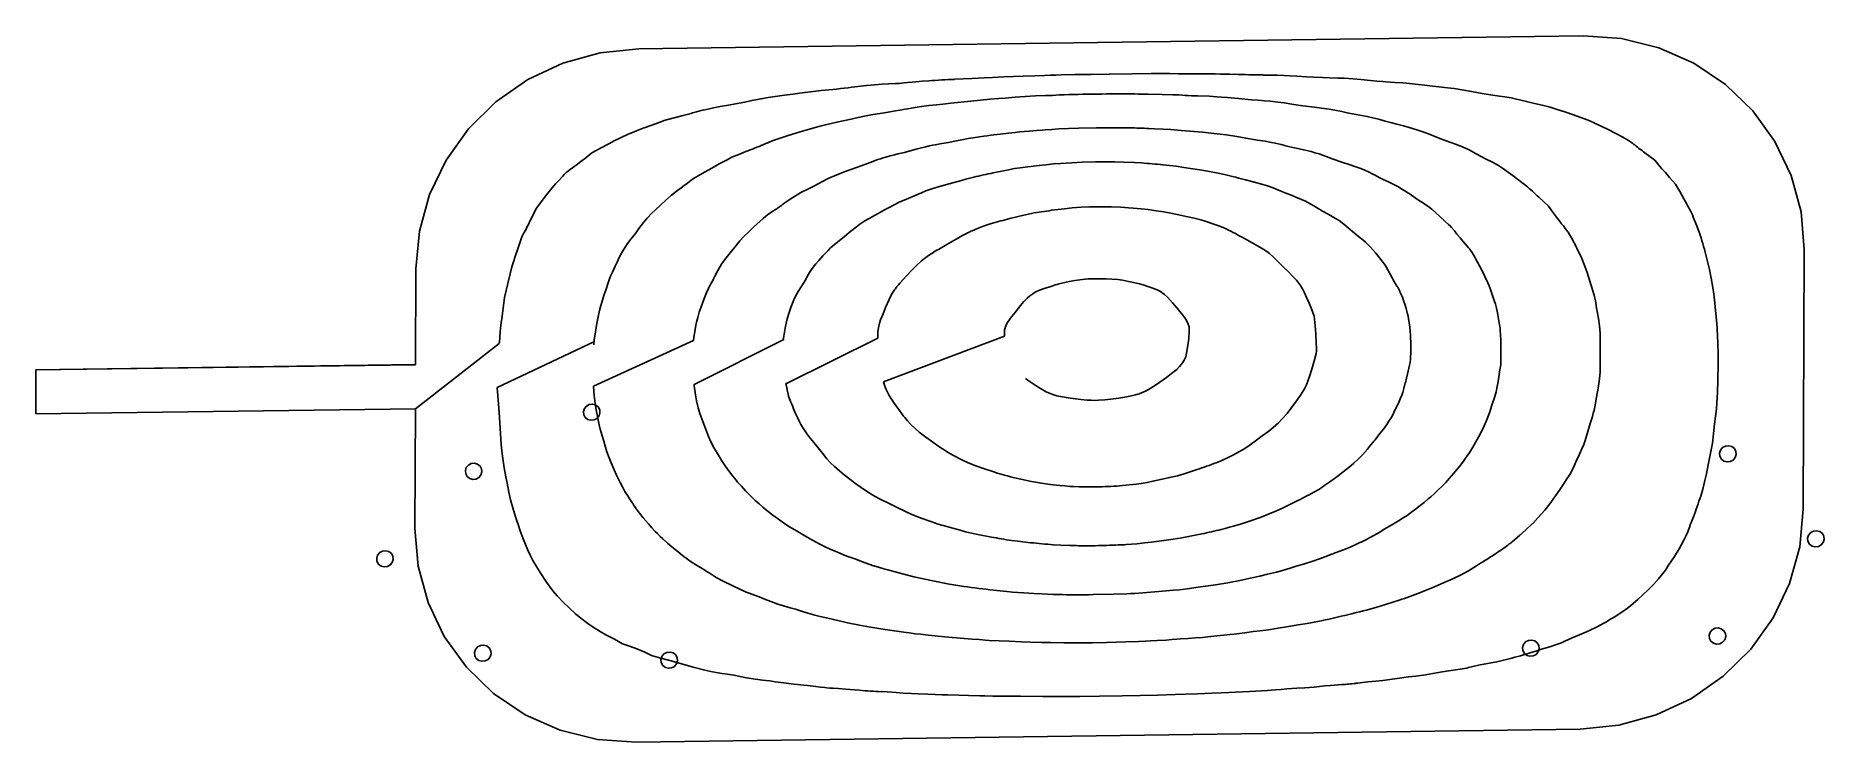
# Model space of a CAD drawing. Header units: millimetres. Extents: x 2348 to 2991, y -698 to -444.
import ezdxf

# ---------------------------------------------------------------- set-up
doc = ezdxf.new("R2010")
doc.units = ezdxf.units.MM

msp = doc.modelspace()

# ---------------------------------------------------------------- linework, layer by layer
at = {"color": 7, "linetype": 'Continuous'}
for p, q in [((2729.68, -446.9), (2564.83, -449.2)), ((2729.68, -446.9), (2903.88, -444.48)), ((2571.77, -475.7), (2574.26, -474.69)), ((2574.26, -474.69), (2577.54, -473.88)), ((2545.71, -488.23), (2547.96, -486.45)), ((2547.96, -486.45), (2551, -484.82)), ((2926.11, -486.43), (2929.63, -489.09)), ((2929.63, -489.09), (2930.64, -490.28)), ((2934.93, -495.27), (2937.05, -497.68)), ((2937.05, -497.68), (2938.61, -500.33)), ((2525.58, -511.26), (2528.08, -506.36)), ((2528.08, -506.36), (2529.74, -504.06)), ((2888, -502.38), (2891.46, -505.64)), ((2891.46, -505.64), (2892.92, -507.64)), ((2519.2, -527.36), (2521.01, -521.92)), ((2982.99, -614.32), (2983.35, -521.12)), ((2484.62, -562.53), (2484.75, -528.07)), ((2516.6, -538.38), (2517.9, -532.87)), ((2517.9, -532.87), (2519.2, -527.36)), ((2516.12, -542.16), (2516.6, -538.38)), ((2650.59, -552.91), (2650.6, -550.57)), ((2650.6, -550.57), (2650.88, -549.19)), ((2652.68, -568.67), (2696.09, -552.28)), ((2696.08, -551.59), (2696.09, -549.94)), ((2696.09, -549.94), (2696.44, -548.94)), ((2762.13, -547.95), (2762.46, -548.86)), ((2762.46, -548.86), (2762.47, -550.66)), ((2909.75, -548.52), (2910.09, -551.19)), ((2910.09, -551.19), (2910.06, -558.1)), ((2484.55, -578.32), (2514.66, -554.84)), ((2513.98, -570.6), (2548.7, -554.33)), ((2548.48, -570.12), (2584.44, -553.77)), ((2584.3, -553.84), (2584.44, -553.83)), ((2584.64, -569.62), (2616.85, -553.38)), ((2616.74, -553.38), (2616.85, -553.38)), ((2617.79, -569.16), (2650.59, -552.91)), ((2874.34, -562.52), (2874.37, -557.89)), ((2910.06, -558.1), (2910.04, -565.01)), ((2348.31, -564.3), (2348.23, -580.09)), ((2348.31, -564.3), (2484.62, -562.4)), ((2348.31, -564.3), (2484.62, -562.53)), ((2874.05, -564.33), (2874.34, -562.52)), ((2910.04, -565.01), (2909.75, -567.51)), ((2584.59, -569.62), (2584.64, -569.62)), ((2584.59, -569.62), (2584.64, -569.62)), ((2617.65, -569.16), (2617.79, -569.16)), ((2725.82, -575.17), (2725.82, -575.17)), ((2348.23, -580.09), (2484.55, -578.32)), ((2484.39, -621.26), (2484.55, -578.32)), ((2722.89, -606.31), (2722.9, -606.31)), ((2722.73, -627.46), (2722.73, -627.45)), ((2740.04, -644.67), (2740.04, -644.67)), ((2558.96, -662.57), (2556.03, -661)), ((2561.76, -663.53), (2558.96, -662.57)), ((2569.3, -666.76), (2566.93, -665.63)), ((2572.68, -667.73), (2569.3, -666.76)), ((2716.74, -681.53), (2716.74, -681.54)), ((2563.86, -697.91), (2902.91, -693.18))]:
    msp.add_line(p, q, dxfattribs=at)
at = {"color": 7, "linetype": 'Continuous', "flags": 128}
for points in [[(2564.83, -449.2), (2550.97, -450.58), (2537.52, -454.27), (2524.9, -460.17), (2513.48, -468.11), (2503.61, -477.83), (2495.59, -489.04), (2489.66, -501.41), (2486.01, -514.55), (2484.75, -528.07)], [(2903.88, -444.48), (2917.72, -445.46), (2931.14, -448.78), (2943.72, -454.34), (2955.08, -461.95), (2964.88, -471.4), (2972.81, -482.39), (2978.64, -494.59), (2982.19, -507.64), (2983.35, -521.12)], [(2641.3, -462.94), (2646.55, -462.34), (2649.39, -462.06)], [(2649.39, -462.06), (2652.2, -461.88), (2654.44, -461.76)], [(2654.44, -461.76), (2656.96, -461.62), (2658.44, -461.53)], [(2658.44, -461.53), (2660.04, -461.39), (2661.33, -461.26)], [(2661.32, -461.26), (2663.02, -461.1), (2664.29, -460.99)], [(2664.29, -460.99), (2666.55, -460.81), (2668.93, -460.61)], [(2678.14, -460.09), (2684.46, -459.79), (2688.87, -459.55)], [(2688.87, -459.55), (2691.82, -459.39), (2695.86, -459.22), (2702.88, -458.97)], [(2702.88, -458.97), (2707.02, -458.83), (2710.52, -458.71), (2712.51, -458.63), (2713.56, -458.57)], [(2713.56, -458.57), (2714.51, -458.54), (2716.52, -458.49), (2721.44, -458.4), (2727.2, -458.3), (2733.78, -458.21)], [(2733.77, -458.21), (2742.02, -458.1), (2748.75, -458.03), (2752.66, -458), (2754, -458.01)], [(2754, -458.01), (2755.53, -458.04), (2758.49, -458.07), (2764.84, -458.1)], [(2789.02, -458.54), (2794.02, -458.62), (2796.38, -458.68)], [(2796.38, -458.68), (2798.74, -458.8), (2801.1, -458.93)], [(2801.1, -458.93), (2804.54, -459.14), (2807.1, -459.31)], [(2807.1, -459.31), (2810.33, -459.47), (2812.79, -459.54)], [(2812.79, -459.54), (2815.87, -459.63), (2818.15, -459.72)], [(2818.15, -459.72), (2821.33, -459.93), (2824.07, -460.18)], [(2824.07, -460.18), (2827.52, -460.51), (2829.83, -460.72)], [(2829.83, -460.72), (2832, -460.9), (2833.11, -460.99)], [(2833.11, -460.99), (2834.63, -461.09), (2836.32, -461.19)], [(2836.32, -461.19), (2839.14, -461.38), (2841.52, -461.58)], [(2841.52, -461.58), (2844.66, -461.9), (2846.96, -462.19)], [(2846.96, -462.19), (2849.88, -462.54), (2852.16, -462.76)], [(2599.49, -468.93), (2602.91, -468.24), (2605.42, -467.69)], [(2605.42, -467.69), (2608.68, -467.04), (2611.27, -466.61)], [(2611.27, -466.61), (2614.64, -466.14), (2617.16, -465.81)], [(2617.16, -465.81), (2620.26, -465.38), (2622.53, -465.03)], [(2671.72, -469.21), (2673.92, -468.98), (2676.81, -468.67), (2681.65, -468.14)], [(2681.65, -468.14), (2687.52, -467.52), (2690.86, -467.22)], [(2690.86, -467.22), (2694.06, -466.99), (2696.38, -466.82)], [(2696.38, -466.82), (2698.73, -466.63), (2699.99, -466.54)], [(2699.98, -466.54), (2701.71, -466.4), (2703.59, -466.26)], [(2703.59, -466.26), (2707.27, -466.06), (2710.87, -465.91)], [(2747.7, -465.4), (2752.76, -465.49), (2756.57, -465.61)], [(2765.48, -466.02), (2769.78, -466.18), (2772.43, -466.33)], [(2772.43, -466.33), (2774.04, -466.46), (2776.25, -466.65), (2780.11, -467)], [(2780.11, -467), (2784.77, -467.41), (2787.24, -467.6)], [(2787.23, -467.6), (2789.61, -467.79), (2791.56, -467.95)], [(2791.56, -467.95), (2794.3, -468.26), (2796.52, -468.57)], [(2796.52, -468.57), (2800.05, -469.1), (2803.32, -469.56)], [(2852.16, -462.76), (2855.21, -463.09), (2857.62, -463.41)], [(2857.62, -463.41), (2861.03, -463.96), (2863.86, -464.47)], [(2863.86, -464.47), (2867.71, -465.15), (2870.64, -465.62)], [(2870.64, -465.62), (2873.89, -466.1), (2875.84, -466.36)], [(2875.84, -466.36), (2878.09, -466.76), (2880, -467.2)], [(2880, -467.2), (2883.11, -467.96), (2886, -468.64)], [(2886, -468.64), (2889.71, -469.52), (2892.13, -470.12)], [(2577.54, -473.88), (2580.73, -473.07), (2582.65, -472.57)], [(2588.12, -471.1), (2591.64, -470.32), (2593.97, -469.89)], [(2593.97, -469.89), (2596.95, -469.39), (2599.5, -468.93)], [(2633.43, -476.03), (2635.92, -475.51), (2638.15, -475.01)], [(2638.15, -475.01), (2641.03, -474.33), (2642.96, -473.87)], [(2642.96, -473.87), (2645.89, -473.26), (2648.81, -472.76)], [(2648.81, -472.76), (2653.07, -472.06), (2656.26, -471.53)], [(2656.26, -471.53), (2659.2, -471.04), (2660.34, -470.84)], [(2660.34, -470.84), (2661.38, -470.66), (2662.67, -470.44)], [(2662.67, -470.44), (2664.72, -470.1), (2666.27, -469.85)], [(2666.27, -469.85), (2668.96, -469.51), (2671.72, -469.21)], [(2803.32, -469.56), (2807.41, -470.1), (2809.96, -470.42)], [(2809.96, -470.42), (2812.71, -470.81), (2814.76, -471.16)], [(2814.76, -471.16), (2817.32, -471.68), (2819.24, -472.1)], [(2819.24, -472.1), (2821.74, -472.62), (2823.72, -472.98)], [(2823.72, -472.98), (2826.34, -473.47), (2828.36, -473.88)], [(2828.36, -473.88), (2830.92, -474.51), (2832.84, -475.05)], [(2832.83, -475.05), (2835.22, -475.73), (2836.99, -476.18)], [(2892.13, -470.12), (2895.01, -470.98), (2897.33, -471.78)], [(2897.33, -471.78), (2900.42, -472.87), (2902.79, -473.65)], [(2902.79, -473.65), (2905.71, -474.69), (2907.83, -475.65)], [(2555.97, -482.19), (2558.47, -480.95), (2560.7, -479.9)], [(2560.7, -479.9), (2563.91, -478.57), (2566.4, -477.67)], [(2566.4, -477.67), (2569.52, -476.57), (2571.77, -475.7)], [(2608.76, -483.81), (2613.05, -482.09), (2615.51, -481.15)], [(2615.51, -481.15), (2618.02, -480.32), (2619.96, -479.76)], [(2619.96, -479.76), (2622.79, -478.97), (2625.25, -478.25)], [(2625.25, -478.25), (2628.17, -477.38), (2629.9, -476.87)], [(2629.9, -476.87), (2631.83, -476.38), (2633.43, -476.03)], [(2683.12, -481.31), (2680.83, -481.75), (2678.87, -482.15)], [(2687.2, -480.69), (2684.81, -481.03), (2683.12, -481.31)], [(2689.92, -480.34), (2688.74, -480.5), (2687.2, -480.69)], [(2694.57, -479.74), (2691.2, -480.17), (2689.92, -480.34)], [(2699.93, -479.11), (2697.51, -479.38), (2694.57, -479.74)], [(2704.98, -478.71), (2701.59, -478.97), (2699.94, -479.11)], [(2709.62, -478.34), (2707.62, -478.5), (2704.98, -478.71)], [(2713.15, -478.06), (2710.77, -478.24), (2709.63, -478.34)], [(2719.07, -477.74), (2715.63, -477.91), (2713.15, -478.06)], [(2729.16, -477.51), (2722.71, -477.63), (2719.07, -477.74)], [(2753.09, -477.97), (2749.97, -477.83), (2747.97, -477.72)], [(2759.58, -478.44), (2755.86, -478.13), (2753.09, -477.97)], [(2767.18, -479.1), (2762.7, -478.73), (2759.58, -478.44)], [(2773.58, -479.71), (2770.39, -479.37), (2767.18, -479.1)], [(2779.5, -480.66), (2775.83, -480.05), (2773.58, -479.71)], [(2787.02, -481.9), (2782.77, -481.22), (2779.5, -480.66)], [(2836.99, -476.18), (2839.43, -476.78), (2841.47, -477.32)], [(2841.47, -477.32), (2844.25, -478.16), (2846.35, -478.89)], [(2846.35, -478.89), (2848.37, -479.66), (2849.23, -480)], [(2849.23, -480), (2850.38, -480.46), (2851.86, -481.03)], [(2851.86, -481.03), (2854.39, -481.99), (2856.42, -482.73)], [(2907.82, -475.65), (2910.62, -477.01), (2912.94, -478.1)], [(2912.94, -478.1), (2915.95, -479.6), (2918.13, -480.79)], [(2918.13, -480.79), (2920.23, -482.06), (2921.25, -482.74)], [(2551, -484.82), (2554.04, -483.21), (2555.97, -482.19)], [(2593.67, -490.46), (2596.25, -489.05), (2598.25, -488.07)], [(2598.25, -488.07), (2600.69, -487.02), (2602.39, -486.35)], [(2656.63, -487.16), (2655.12, -487.54), (2653.5, -487.98)], [(2660.2, -486.3), (2657.83, -486.88), (2656.63, -487.16)], [(2664.45, -485.17), (2662.26, -485.77), (2660.2, -486.3)], [(2667.83, -484.27), (2665.88, -484.77), (2664.45, -485.17)], [(2670.23, -483.74), (2669.11, -483.98), (2667.83, -484.27)], [(2673.66, -483.14), (2671.28, -483.56), (2670.23, -483.74)], [(2678.87, -482.15), (2676.01, -482.71), (2673.66, -483.14)], [(2792.06, -482.7), (2789.72, -482.31), (2787.02, -481.9)], [(2795.5, -483.5), (2793.38, -482.98), (2792.06, -482.7)], [(2799.02, -484.39), (2797.19, -483.94), (2795.5, -483.5)], [(2802.43, -485.14), (2800.36, -484.69), (2799.02, -484.39)], [(2806.25, -486.03), (2804.15, -485.51), (2802.43, -485.14)], [(2809.08, -486.87), (2807.63, -486.41), (2806.25, -486.03)], [(2814.21, -488.69), (2810.7, -487.45), (2809.08, -486.87)], [(2856.42, -482.73), (2858.44, -483.46), (2859.3, -483.79)], [(2859.3, -483.79), (2860.05, -484.08), (2860.83, -484.38)], [(2860.83, -484.38), (2862.97, -485.41), (2865.55, -486.77)], [(2865.55, -486.77), (2869.14, -488.7), (2871.36, -489.85)], [(2922.02, -483.41), (2922.13, -483.5), (2922.28, -483.52)], [(2922.28, -483.52), (2922.47, -483.57), (2922.55, -483.65)], [(2536.17, -496.22), (2537.4, -494.92), (2538, -494.24)], [(2538, -494.24), (2538.73, -493.55), (2539.51, -492.93)], [(2539.51, -492.93), (2540.44, -492.24), (2540.89, -491.91)], [(2540.89, -491.91), (2541.54, -491.42), (2542.33, -490.83)], [(2542.33, -490.83), (2544.01, -489.55), (2545.71, -488.23)], [(2586.12, -494.69), (2588.4, -493.36), (2589.89, -492.56)], [(2589.89, -492.56), (2591.88, -491.48), (2593.67, -490.46)], [(2635.67, -494.42), (2633.92, -495.18), (2632.55, -495.84)], [(2638.96, -493.21), (2637.06, -493.9), (2635.68, -494.42)], [(2646.02, -490.6), (2641.31, -492.35), (2638.96, -493.21)], [(2692.03, -493.67), (2696.38, -492.77), (2698.2, -492.4)], [(2698.2, -492.4), (2699.15, -492.23), (2699.73, -492.13)], [(2699.72, -492.13), (2701.69, -491.87), (2704.53, -491.51)], [(2704.53, -491.51), (2708.58, -491.01), (2710.94, -490.72)], [(2710.94, -490.72), (2713.73, -490.45), (2716.22, -490.26)], [(2716.22, -490.26), (2720.33, -490.02), (2724.07, -489.83)], [(2724.07, -489.83), (2728.86, -489.67), (2732, -489.65)], [(2731.99, -489.65), (2735.79, -489.71), (2738.88, -489.79)], [(2738.88, -489.79), (2742.72, -489.94), (2745.36, -490.09)], [(2753.04, -490.78), (2757.75, -491.3), (2760.57, -491.67)], [(2760.56, -491.67), (2763.72, -492.18), (2766.33, -492.6)], [(2766.32, -492.6), (2769.74, -493.19), (2772.25, -493.63)], [(2772.25, -493.63), (2775.12, -494.2), (2777.04, -494.66)], [(2820.29, -490.79), (2817.28, -489.76), (2814.21, -488.69)], [(2824.12, -492.13), (2821.99, -491.37), (2820.29, -490.79)], [(2827.08, -493.42), (2825.56, -492.71), (2824.12, -492.13)], [(2828.6, -494.21), (2827.89, -493.85), (2827.08, -493.42)], [(2830.67, -495.26), (2829.24, -494.53), (2828.6, -494.21)], [(2871.36, -489.85), (2873.54, -491.05), (2874.96, -491.95)], [(2874.96, -491.95), (2877.1, -493.5), (2879.27, -495.11)], [(2930.63, -490.28), (2931.62, -491.45), (2932.23, -492.17)], [(2932.23, -492.17), (2933.45, -493.57), (2934.93, -495.27)], [(2529.74, -504.06), (2531.63, -501.55), (2533.09, -499.72)], [(2533.09, -499.72), (2534.89, -497.62), (2536.17, -496.22)], [(2574.32, -503.6), (2576.53, -501.65), (2578.18, -500.37)], [(2578.18, -500.37), (2579.98, -499.06), (2581.1, -498.22)], [(2581.09, -498.22), (2582.23, -497.33), (2583.02, -496.71)], [(2583.02, -496.71), (2584.49, -495.71), (2586.12, -494.69)], [(2625.49, -499.5), (2623.04, -500.74), (2621.61, -501.51)], [(2629.5, -497.45), (2627.46, -498.52), (2625.49, -499.5)], [(2632.55, -495.84), (2630.79, -496.75), (2629.5, -497.45)], [(2664.06, -501.73), (2666.31, -500.77), (2667.91, -500.12)], [(2667.91, -500.12), (2670.08, -499.36), (2671.92, -498.8)], [(2671.92, -498.8), (2674.89, -497.98), (2677.61, -497.21)], [(2677.61, -497.21), (2680.67, -496.35), (2682.18, -495.91)], [(2682.18, -495.91), (2683.68, -495.51), (2685.06, -495.18)], [(2777.04, -494.66), (2779.04, -495.2), (2780.32, -495.56)], [(2780.32, -495.56), (2782.7, -496.19), (2785.44, -496.88)], [(2785.44, -496.88), (2788.86, -497.78), (2790.59, -498.3)], [(2790.58, -498.3), (2792.56, -499.06), (2794.58, -499.88)], [(2794.58, -499.88), (2796.94, -500.87), (2798.07, -501.33)], [(2834.03, -496.86), (2832.13, -495.99), (2830.68, -495.26)], [(2837.39, -498.53), (2835.49, -497.54), (2834.03, -496.86)], [(2841.78, -501.34), (2839.09, -499.57), (2837.39, -498.53)], [(2879.27, -495.11), (2881.91, -497.1), (2883.34, -498.19)], [(2938.61, -500.33), (2940.12, -502.95), (2941.02, -504.61)], [(2567.83, -509.9), (2569.51, -508.13), (2570.82, -506.88)], [(2570.81, -506.88), (2572.69, -505.14), (2574.32, -503.6)], [(2613.89, -506.82), (2613.19, -507.26), (2612.26, -507.84)], [(2621.61, -501.51), (2619.49, -502.88), (2617.22, -504.46)], [(2650.51, -508.39), (2651.86, -507.63), (2653.08, -506.93)], [(2653.08, -506.93), (2654.92, -505.9), (2656.45, -505.08)], [(2656.45, -505.08), (2658.53, -504.08), (2660.14, -503.39)], [(2660.14, -503.39), (2662.31, -502.49), (2664.07, -501.73)], [(2713.03, -507.09), (2717.72, -506.5), (2720.4, -506.22)], [(2720.4, -506.22), (2723.61, -506.01), (2726.57, -505.87)], [(2726.57, -505.87), (2730.96, -505.79), (2734.49, -505.84)], [(2734.49, -505.84), (2737.92, -505.95), (2739.3, -506.02)], [(2739.29, -506.02), (2740.66, -506.15), (2742.34, -506.29)], [(2742.34, -506.29), (2745.25, -506.58), (2747.7, -506.85)], [(2747.7, -506.85), (2750.64, -507.23), (2752.5, -507.49)], [(2798.07, -501.33), (2799.38, -501.82), (2800.79, -502.34)], [(2800.79, -502.34), (2802.81, -503.16), (2804.22, -503.81)], [(2804.22, -503.81), (2806.14, -504.87), (2807.8, -505.88)], [(2807.8, -505.88), (2810.37, -507.4), (2812.57, -508.62)], [(2844.81, -503.44), (2843.59, -502.59), (2841.78, -501.34)], [(2846.57, -504.56), (2845.35, -503.8), (2844.81, -503.44)], [(2848.48, -505.8), (2847.6, -505.21), (2846.57, -504.56)], [(2852.3, -509.2), (2849.55, -506.73), (2848.48, -505.8)], [(2561.95, -517.44), (2563.57, -515.35), (2564.84, -513.63)], [(2564.84, -513.63), (2566.53, -511.44), (2567.83, -509.9)], [(2608.27, -511.08), (2606.28, -512.89), (2604.63, -514.41)], [(2610.41, -509.14), (2609.44, -510.02), (2608.27, -511.08)], [(2612.26, -507.84), (2611.04, -508.66), (2610.41, -509.14)], [(2641.36, -514.2), (2642.93, -512.96), (2644.17, -512.06)], [(2644.17, -512.06), (2645.98, -510.91), (2647.54, -510)], [(2647.54, -510), (2649.4, -508.99), (2650.51, -508.39)], [(2684.51, -514.42), (2686.43, -513.63), (2688.2, -512.95)], [(2688.2, -512.95), (2690.3, -512.2), (2691.49, -511.79)], [(2698.06, -510.05), (2703.12, -508.81), (2705.83, -508.21)], [(2752.5, -507.49), (2755.3, -508.01), (2758.18, -508.6)], [(2758.18, -508.6), (2761.91, -509.4), (2764.18, -509.91)], [(2764.18, -509.91), (2766.62, -510.54), (2768.5, -511.08)], [(2768.5, -511.08), (2770.91, -511.88), (2772.71, -512.52)], [(2772.71, -512.52), (2774.66, -513.28), (2775.78, -513.76)], [(2812.57, -508.62), (2815.03, -509.99), (2816.34, -510.79)], [(2816.34, -510.79), (2817.94, -512.02), (2819.56, -513.38)], [(2819.56, -513.38), (2821.77, -515.24), (2823.26, -516.43)], [(2856.15, -512.71), (2855.6, -512.21), (2854.55, -511.25), (2852.3, -509.2)], [(2857.67, -514.49), (2856.7, -513.31), (2856.15, -512.71)], [(2892.92, -507.64), (2894.36, -509.58), (2895.28, -510.74)], [(2895.28, -510.74), (2896.2, -511.89), (2896.82, -512.69)], [(2896.82, -512.69), (2897.49, -513.57), (2897.93, -514.17)], [(2943.47, -509.51), (2944.76, -512.62), (2945.65, -514.97)], [(2559.32, -521.25), (2560.78, -519.03), (2561.95, -517.44)], [(2601.13, -518.09), (2599.25, -520.36), (2597.62, -522.3)], [(2604.62, -514.41), (2602.55, -516.49), (2601.13, -518.09)], [(2633.68, -520.5), (2635.06, -519.35), (2636.7, -518.04)], [(2636.7, -518.04), (2638.67, -516.49), (2639.52, -515.79)], [(2639.51, -515.79), (2640.38, -515.03), (2641.36, -514.2)], [(2675.36, -519.38), (2678.74, -517.45), (2680.18, -516.62)], [(2680.18, -516.62), (2681.08, -516.12), (2681.78, -515.75)], [(2681.78, -515.75), (2682.48, -515.39), (2682.82, -515.2)], [(2782.28, -517.22), (2786.95, -519.82), (2789.03, -521.02)], [(2823.26, -516.43), (2824.81, -517.66), (2825.8, -518.51)], [(2825.8, -518.51), (2827.52, -520.31), (2829.44, -522.5)], [(2859.74, -516.97), (2858.56, -515.6), (2857.67, -514.49)], [(2862.31, -519.96), (2860.76, -518.14), (2859.74, -516.97)], [(2897.93, -514.17), (2898.52, -514.98), (2899.03, -515.72)], [(2555.3, -529.22), (2556.31, -527.13), (2557.02, -525.67)], [(2557.02, -525.67), (2557.66, -524.31), (2557.94, -523.7)], [(2594.51, -526.37), (2593.15, -528.73), (2591.97, -530.95)], [(2597.62, -522.3), (2595.68, -524.73), (2594.51, -526.37)], [(2626.85, -528.3), (2627.78, -527.01), (2628.34, -526.32)], [(2628.34, -526.32), (2629.49, -525.06), (2630.93, -523.46)], [(2630.93, -523.46), (2632.76, -521.45), (2633.68, -520.5)], [(2664.36, -527.06), (2666.34, -525.27), (2667.93, -523.99)], [(2789.03, -521.02), (2790.36, -521.9), (2791.26, -522.56)], [(2791.26, -522.56), (2792.66, -523.81), (2794.05, -525.18)], [(2794.05, -525.18), (2796.25, -527.4), (2798.06, -529.21)], [(2829.44, -522.5), (2831.75, -525.28), (2832.83, -526.71)], [(2864.76, -523.42), (2864.3, -522.67), (2864.04, -522.21)], [(2867.25, -528.09), (2865.54, -524.82), (2864.76, -523.42)], [(2901.63, -520.63), (2903.41, -524.36), (2904.31, -526.48)], [(2904.31, -526.48), (2905.32, -529.41), (2906.33, -532.49)], [(2947.99, -523.11), (2949.27, -528.36), (2949.94, -531.48)], [(2553.64, -533.48), (2554.53, -531.01), (2555.3, -529.22)], [(2623.28, -534.21), (2624.73, -531.85), (2625.42, -530.65)], [(2625.42, -530.65), (2626.14, -529.43), (2626.86, -528.3)], [(2658.56, -533.21), (2659.71, -531.93), (2660.96, -530.57)], [(2660.96, -530.57), (2662.88, -528.56), (2664.36, -527.06)], [(2715.61, -533.52), (2717.83, -532.95), (2719.34, -532.6)], [(2719.34, -532.6), (2721.39, -532.24), (2723.19, -531.97)], [(2723.19, -531.97), (2726.15, -531.72), (2729.11, -531.62)], [(2729.11, -531.62), (2732.64, -531.64), (2734.71, -531.73)], [(2734.71, -531.73), (2736.85, -531.96), (2738.45, -532.18)], [(2738.45, -532.18), (2740.64, -532.58), (2742.45, -532.98)], [(2742.45, -532.98), (2744.59, -533.52), (2745.91, -533.88)], [(2798.06, -529.21), (2799.99, -531.16), (2800.94, -532.16)], [(2800.94, -532.16), (2801.75, -533.16), (2802.4, -534.06)], [(2832.83, -526.71), (2833.84, -528.43), (2834.8, -530.22)], [(2834.8, -530.22), (2836.11, -532.66), (2837.04, -534.27)], [(2869.74, -533.11), (2868.64, -530.84), (2867.25, -528.09)], [(2906.33, -532.49), (2907.43, -535.98), (2907.9, -537.49)], [(2949.94, -531.48), (2950.48, -534.73), (2950.81, -537.2)], [(2551.1, -541.29), (2551.71, -539.27), (2552.25, -537.66)], [(2552.25, -537.66), (2553.03, -535.38), (2553.64, -533.48)], [(2589.28, -536.28), (2588.11, -539.13), (2587.16, -541.76)], [(2619.37, -541.9), (2620.19, -539.79), (2620.85, -538.35)], [(2620.85, -538.35), (2622.04, -536.24), (2623.28, -534.21)], [(2653.43, -541.9), (2654.69, -539.07), (2655.46, -537.52)], [(2655.46, -537.52), (2656.18, -536.3), (2656.65, -535.63)], [(2657.49, -534.44), (2658.03, -533.82), (2658.56, -533.21)], [(2703.09, -539.86), (2704.29, -538.63), (2705.21, -537.82)], [(2705.21, -537.82), (2706.34, -536.99), (2707.15, -536.46)], [(2707.15, -536.46), (2708.69, -535.76), (2710.41, -535.15)], [(2710.41, -535.15), (2712.35, -534.51), (2713.12, -534.24)], [(2745.91, -533.88), (2747.57, -534.39), (2749.06, -534.87)], [(2749.06, -534.87), (2750.96, -535.6), (2752.18, -536.26)], [(2752.18, -536.26), (2753.6, -537.31), (2754.71, -538.28)], [(2754.71, -538.28), (2756.48, -540.22), (2758.18, -542.25)], [(2802.4, -534.06), (2803.24, -535.45), (2803.86, -536.65)], [(2803.86, -536.65), (2804.75, -538.59), (2805.53, -540.35)], [(2838.5, -537.04), (2839.04, -538.29), (2839.45, -539.48)], [(2839.45, -539.48), (2839.96, -541.15), (2840.32, -542.36)], [(2870.81, -535.85), (2870.19, -534.2), (2869.74, -533.11)], [(2871.99, -539.4), (2871.31, -537.32), (2870.81, -535.85)], [(2872.67, -541.67), (2872.4, -540.72), (2871.99, -539.4)], [(2907.9, -537.49), (2908.32, -539.51), (2908.78, -542.1)], [(2950.81, -537.2), (2951.2, -540.44), (2951.51, -542.99)], [(2515.3, -548.29), (2515.73, -545.11), (2516.12, -542.16)], [(2549.1, -551.52), (2549.62, -548.32), (2550.07, -545.85)], [(2550.07, -545.85), (2550.67, -543.05), (2551.1, -541.29)], [(2585.95, -545.54), (2585.78, -546.34), (2585.55, -547.24)], [(2618.1, -546), (2618.79, -543.69), (2619.37, -541.9)], [(2651.65, -546.38), (2652.49, -544.18), (2653.43, -541.9)], [(2697.22, -547.28), (2698.33, -545.77), (2699.83, -543.84)], [(2699.83, -543.84), (2701.9, -541.27), (2703.09, -539.86)], [(2758.18, -542.25), (2760.13, -544.71), (2761.09, -546)], [(2805.53, -540.35), (2806.41, -542.48), (2806.89, -543.75)], [(2806.89, -543.75), (2807.28, -545.09), (2807.51, -546.11)], [(2840.32, -542.36), (2840.74, -543.89), (2841.04, -545.09)], [(2841.04, -545.09), (2841.38, -546.73), (2841.59, -548.06)], [(2873.06, -543.31), (2872.79, -542.18), (2872.67, -541.67)], [(2873.69, -546.68), (2873.34, -544.63), (2873.06, -543.31)], [(2908.78, -542.1), (2909.39, -545.94), (2909.75, -548.52)], [(2951.51, -542.99), (2951.86, -546.47), (2952.04, -549.26)], [(2514.72, -554.42), (2515.03, -550.67), (2515.3, -548.29)], [(2548.59, -555.29), (2548.81, -553.54), (2549.1, -551.52)], [(2584.88, -550.63), (2584.59, -552.63), (2584.44, -553.77)], [(2585.55, -547.24), (2585.17, -548.98), (2584.88, -550.63)], [(2616.79, -552.93), (2617.08, -550.75), (2617.3, -549.39)], [(2617.3, -549.39), (2617.69, -547.62), (2618.1, -546)], [(2650.88, -549.19), (2651.28, -547.61), (2651.65, -546.38)], [(2696.09, -552.28), (2696.08, -551.86), (2696.08, -551.59)], [(2696.44, -548.94), (2696.87, -547.93), (2697.22, -547.28)], [(2761.09, -546), (2761.75, -547.13), (2762.13, -547.95)], [(2762.47, -550.66), (2762.33, -553.1), (2762.01, -555.61)], [(2807.51, -546.11), (2807.74, -548.48), (2807.88, -551.36)], [(2807.88, -551.36), (2808.02, -554.81), (2808.11, -556.3)], [(2841.59, -548.06), (2841.8, -550.15), (2841.92, -552.07)], [(2841.92, -552.07), (2842.01, -555.07), (2842.03, -557.64)], [(2874.08, -549.42), (2873.9, -548.14), (2873.69, -546.68)], [(2874.28, -551.69), (2874.16, -550.23), (2874.08, -549.42)], [(2874.37, -557.89), (2874.35, -553.77), (2874.28, -551.69)], [(2952.04, -549.26), (2952.2, -552.42), (2952.29, -554.28)], [(2514.66, -554.84), (2514.69, -554.63), (2514.72, -554.42)], [(2584.44, -553.77), (2584.44, -553.81), (2584.44, -553.83)], [(2616.74, -553.44), (2616.77, -553.14), (2616.79, -552.93)], [(2762.01, -555.61), (2761.54, -558.37), (2761.24, -559.7)], [(2808.03, -558.49), (2807.51, -560.74), (2806.79, -563.21)], [(2808.11, -556.3), (2808.12, -557.44), (2808.03, -558.49)], [(2842.03, -557.64), (2841.95, -560.43), (2841.81, -561.64)], [(2757.97, -564.18), (2756.13, -565.68), (2754.35, -567.04)], [(2760.09, -561.84), (2758.99, -563.17), (2757.97, -564.18)], [(2761.23, -559.7), (2760.7, -560.86), (2760.1, -561.84)], [(2806.79, -563.21), (2805.79, -566.34), (2805.23, -568.04)], [(2841.05, -564.79), (2840.48, -567.26), (2840.08, -569.04)], [(2841.81, -561.64), (2841.45, -563.13), (2841.05, -564.79)], [(2873.36, -568.49), (2873.78, -566.03), (2874.05, -564.33)], [(2952.37, -561.97), (2952.28, -568.15), (2952.14, -572.33)], [(2515.37, -590.98), (2514.59, -579.57), (2513.98, -570.6)], [(2548.76, -573.54), (2548.61, -571.93), (2548.48, -570.12)], [(2584.59, -569.62), (2584.62, -569.84), (2584.64, -570.01)], [(2584.64, -570.01), (2585.15, -573.3), (2585.51, -575.41)], [(2618.24, -572.13), (2617.98, -570.75), (2617.65, -569.16)], [(2653.62, -571.32), (2653.19, -570.14), (2652.68, -568.67)], [(2654.69, -573.5), (2654.07, -572.3), (2653.62, -571.32)], [(2707.45, -570.06), (2705.33, -568.61), (2703.68, -567.44)], [(2711.12, -572.17), (2709.06, -571.05), (2707.45, -570.06)], [(2750.33, -569.86), (2748.43, -571.03), (2746.97, -571.83)], [(2754.35, -567.04), (2751.95, -568.75), (2750.33, -569.86)], [(2803.85, -571.12), (2802.48, -573.37), (2801.03, -575.47)], [(2805.22, -568.04), (2804.53, -569.73), (2803.85, -571.12)], [(2840.07, -569.04), (2839.57, -571.07), (2839.15, -572.43)], [(2872.64, -572.18), (2873.03, -570.3), (2873.36, -568.49)], [(2909.75, -567.51), (2909.27, -570.94), (2908.74, -574.16)], [(2550.74, -578.63), (2550.19, -577.64), (2549.29, -576.93), (2548.17, -576.62), (2547.01, -576.75), (2545.98, -577.3), (2545.24, -578.19), (2544.9, -579.29), (2545.01, -580.42), (2545.56, -581.41), (2546.46, -582.12), (2547.58, -582.43), (2548.74, -582.3), (2549.77, -581.75), (2550.51, -580.86), (2550.85, -579.76), (2550.74, -578.63)], [(2549, -575.37), (2548.88, -574.46), (2548.76, -573.54)], [(2549.63, -579.21), (2549.18, -576.52), (2549, -575.37)], [(2585.51, -575.41), (2586.13, -577.91), (2586.75, -579.94)], [(2618.58, -573.78), (2618.39, -572.99), (2618.24, -572.13)], [(2619.31, -575.65), (2618.82, -574.4), (2618.59, -573.78)], [(2620.07, -577.52), (2619.71, -576.65), (2619.31, -575.65)], [(2621.1, -579.93), (2620.4, -578.27), (2620.08, -577.52)], [(2656.21, -575.9), (2655.28, -574.47), (2654.69, -573.5)], [(2658.38, -578.93), (2657.1, -577.16), (2656.21, -575.9)], [(2713.81, -573.33), (2712.48, -572.8), (2711.12, -572.17)], [(2717, -574.05), (2714.9, -573.61), (2713.81, -573.33)], [(2721.66, -574.77), (2719.03, -574.39), (2717.01, -574.05)], [(2725.82, -575.17), (2723.56, -574.98), (2721.66, -574.77)], [(2728.7, -575.28), (2727.23, -575.24), (2725.82, -575.17)], [(2732.14, -575.09), (2729.92, -575.24), (2728.7, -575.28)], [(2737.19, -574.48), (2734.29, -574.87), (2732.14, -575.09)], [(2741.75, -573.64), (2739.32, -574.12), (2737.19, -574.48)], [(2744.48, -572.94), (2743.17, -573.3), (2741.75, -573.64)], [(2746.96, -571.83), (2745.38, -572.57), (2744.48, -572.94)], [(2801.03, -575.47), (2799, -578.2), (2797.6, -579.99)], [(2837.07, -577.37), (2835.99, -579.6), (2835.19, -581.12)], [(2839.15, -572.43), (2838.66, -573.72), (2838.35, -574.4)], [(2869.22, -582.53), (2870.25, -579.69), (2871.16, -577.01)], [(2871.16, -577.01), (2872.17, -573.85), (2872.64, -572.18)], [(2908.74, -574.16), (2908.12, -577.56), (2907.85, -578.9)], [(2952.13, -572.33), (2951.92, -576.25), (2951.77, -578.22)], [(2550.5, -583.99), (2550.05, -581.62), (2549.63, -579.21)], [(2551.58, -587.97), (2550.88, -585.55), (2550.5, -583.99)], [(2586.75, -579.94), (2587.8, -582.88), (2588.69, -585.34)], [(2622.47, -582.96), (2621.75, -581.42), (2621.1, -579.93)], [(2623.82, -585.28), (2623.01, -583.94), (2622.47, -582.96)], [(2659.86, -580.89), (2659.22, -580.05), (2658.38, -578.93)], [(2661.32, -582.6), (2660.31, -581.41), (2659.86, -580.89)], [(2664, -585.39), (2662.42, -583.81), (2661.32, -582.6)], [(2794.53, -583.34), (2792.61, -585.02), (2791.02, -586.28)], [(2797.6, -579.99), (2795.88, -581.95), (2794.53, -583.34)], [(2833.39, -583.97), (2832.18, -585.6), (2831.06, -587.06)], [(2835.19, -581.12), (2834.17, -582.79), (2833.39, -583.97)], [(2867.05, -587.19), (2868.4, -584.44), (2869.23, -582.53)], [(2907.26, -581.05), (2906.5, -583.63), (2905.64, -586.41)], [(2907.85, -578.9), (2907.57, -579.91), (2907.26, -581.05)], [(2951.36, -581.92), (2951.04, -584.75), (2950.77, -587.26)], [(2951.77, -578.22), (2951.56, -580.17), (2951.36, -581.92)], [(2552.85, -592.11), (2552.19, -589.92), (2551.58, -587.97)], [(2588.69, -585.34), (2589.86, -588.27), (2590.69, -590.1)], [(2590.69, -590.1), (2591.89, -592.37), (2593.03, -594.38)], [(2625.51, -587.71), (2624.54, -586.35), (2623.82, -585.28)], [(2628.24, -591.14), (2626.51, -588.98), (2625.51, -587.71)], [(2667.89, -588.47), (2665.51, -586.67), (2664, -585.39)], [(2672.23, -591.56), (2669.87, -589.86), (2667.89, -588.47)], [(2786.6, -589.55), (2784.34, -591.2), (2783.15, -592.03)], [(2791.01, -586.28), (2788.63, -588.04), (2786.6, -589.55)], [(2828.43, -590.33), (2827.58, -591.4), (2826.49, -592.77)], [(2829.2, -589.38), (2828.75, -589.92), (2828.43, -590.33)], [(2831.06, -587.06), (2829.8, -588.64), (2829.2, -589.38)], [(2864.35, -592.01), (2865.86, -589.36), (2867.05, -587.19)], [(2905.64, -586.41), (2904.61, -589.63), (2904.14, -591.06)], [(2950.77, -587.26), (2950.33, -590.62), (2949.94, -593)], [(2516.07, -596.93), (2515.64, -593.5), (2515.37, -590.98)], [(2517.06, -602.65), (2516.48, -599.53), (2516.07, -596.93)], [(2554.14, -595.86), (2553.35, -593.68), (2552.85, -592.11)], [(2555.93, -600.15), (2554.88, -597.68), (2554.14, -595.86)], [(2593.02, -594.38), (2594.63, -597), (2595.82, -598.81)], [(2631.21, -594.87), (2629.68, -592.92), (2628.24, -591.14)], [(2633.71, -597.75), (2632.25, -596.13), (2631.21, -594.87)], [(2675.84, -593.99), (2673.85, -592.7), (2672.23, -591.56)], [(2680.61, -596.49), (2677.62, -594.98), (2675.84, -593.99)], [(2685.78, -598.76), (2683.06, -597.63), (2680.61, -596.49)], [(2776.41, -595.74), (2773.89, -596.92), (2772.16, -597.66)], [(2780.5, -593.61), (2778.34, -594.77), (2776.41, -595.74)], [(2783.15, -592.03), (2781.8, -592.86), (2780.5, -593.61)], [(2823.31, -596.26), (2821.44, -597.94), (2819.94, -599.22)], [(2826.49, -592.77), (2824.69, -594.84), (2823.31, -596.26)], [(2859.51, -598.98), (2860.68, -597.47), (2861.73, -596.05)], [(2861.73, -596.05), (2863.22, -593.85), (2864.35, -592.01)], [(2902.61, -594.54), (2901.46, -597.05), (2900.79, -598.57)], [(2904.14, -591.06), (2903.46, -592.67), (2902.61, -594.54)], [(2949.94, -593), (2949.36, -596.02), (2948.88, -598.43)], [(2958.78, -593.56), (2958.24, -592.57), (2957.33, -591.86), (2956.22, -591.55), (2955.06, -591.68), (2954.03, -592.23), (2953.28, -593.12), (2952.94, -594.22), (2953.06, -595.35), (2953.6, -596.34), (2954.51, -597.05), (2955.62, -597.36), (2956.78, -597.23), (2957.81, -596.68), (2958.56, -595.79), (2958.9, -594.69), (2958.78, -593.56)], [(2508.35, -599.84), (2507.8, -598.85), (2506.9, -598.14), (2505.78, -597.83), (2504.62, -597.96), (2503.59, -598.51), (2502.85, -599.4), (2502.51, -600.49), (2502.62, -601.63), (2503.17, -602.62), (2504.07, -603.33), (2505.19, -603.64), (2506.35, -603.51), (2507.38, -602.96), (2508.12, -602.06), (2508.46, -600.97), (2508.35, -599.84)], [(2518.17, -608.2), (2517.54, -604.98), (2517.06, -602.65)], [(2558.05, -604.68), (2556.83, -602.12), (2555.93, -600.15)], [(2595.81, -598.81), (2597.35, -600.92), (2598.55, -602.46)], [(2598.55, -602.46), (2599.75, -603.92), (2600.29, -604.56)], [(2636.97, -600.72), (2635.02, -599), (2633.72, -597.75)], [(2640.61, -603.6), (2638.58, -602.02), (2636.97, -600.72)], [(2644.7, -606.53), (2642.27, -604.82), (2640.61, -603.6)], [(2692.66, -601.05), (2688.22, -599.6), (2685.78, -598.76)], [(2705.77, -604.32), (2702.01, -603.58), (2699.69, -603.08)], [(2752.76, -603.59), (2749.42, -604.3), (2747.4, -604.69)], [(2758.21, -602.34), (2755.43, -602.99), (2752.76, -603.59)], [(2765.27, -600.11), (2760.66, -601.62), (2758.21, -602.34)], [(2815.93, -602.36), (2813.29, -604.28), (2811.17, -605.75)], [(2819.94, -599.22), (2817.77, -600.95), (2815.93, -602.36)], [(2854.57, -604.72), (2855.81, -603.35), (2856.66, -602.39)], [(2856.66, -602.39), (2857.54, -601.36), (2858.08, -600.72)], [(2858.08, -600.72), (2858.81, -599.84), (2859.51, -598.98)], [(2899.13, -601.81), (2897.88, -603.81), (2896.89, -605.29)], [(2900.79, -598.57), (2899.95, -600.32), (2899.13, -601.81)], [(2948.88, -598.43), (2948.21, -601.61), (2947.67, -604.02)], [(2519.83, -614.69), (2518.77, -610.92), (2518.17, -608.2)], [(2559.81, -607.95), (2558.91, -606.35), (2558.05, -604.68)], [(2560.8, -609.58), (2560.3, -608.74), (2559.81, -607.95)], [(2562.28, -611.84), (2561.28, -610.36), (2560.8, -609.58)], [(2600.29, -604.56), (2600.91, -605.28), (2601.64, -606.11)], [(2601.63, -606.11), (2603.11, -607.7), (2604.56, -609.19)], [(2604.56, -609.19), (2606.59, -611.14), (2608.01, -612.44)], [(2648.85, -609.24), (2646.61, -607.81), (2644.7, -606.53)], [(2654.91, -612.39), (2650.99, -610.42), (2648.85, -609.24)], [(2711.69, -605.34), (2708.7, -604.85), (2705.77, -604.32)], [(2716.01, -605.84), (2713.54, -605.57), (2711.69, -605.34)], [(2719.61, -606.12), (2717.76, -605.99), (2716.01, -605.84)], [(2722.9, -606.31), (2720.93, -606.2), (2719.61, -606.12)], [(2730.18, -606.28), (2725.36, -606.34), (2722.89, -606.31)], [(2743.47, -605.3), (2740.86, -605.61), (2738.51, -605.86)], [(2747.4, -604.69), (2745.19, -605.05), (2743.47, -605.3)], [(2846.79, -611.89), (2848.31, -610.64), (2849.19, -609.88)], [(2849.19, -609.88), (2850.42, -608.76), (2851.68, -607.58)], [(2851.68, -607.58), (2853.42, -605.91), (2854.57, -604.72)], [(2894.04, -609.57), (2892.01, -612.45), (2890.18, -614.66)], [(2896.89, -605.29), (2895.39, -607.51), (2894.04, -609.57)], [(2947.67, -604.02), (2946.86, -607.17), (2946.15, -609.61)], [(2521.54, -620.16), (2520.67, -617.39), (2519.83, -614.69)], [(2568.24, -619.6), (2566.41, -617.41), (2565.07, -615.72)], [(2608.01, -612.44), (2609.35, -613.6), (2610, -614.15)], [(2610, -614.15), (2611.12, -615.03), (2612.56, -616.16)], [(2612.56, -616.16), (2614.92, -617.92), (2616.72, -619.21)], [(2661.02, -615.34), (2659.8, -614.75), (2658.05, -613.9), (2654.91, -612.39)], [(2664.63, -616.91), (2662.62, -616.07), (2661.02, -615.34)], [(2793.79, -614.96), (2791.13, -616.03), (2788.26, -617.13)], [(2801.44, -611.2), (2796.21, -613.81), (2793.79, -614.96)], [(2837.56, -618.52), (2839.31, -617.45), (2840.69, -616.53)], [(2840.69, -616.53), (2842.45, -615.26), (2843.74, -614.29)], [(2843.74, -614.29), (2845.43, -612.97), (2846.79, -611.89)], [(2890.18, -614.66), (2887.71, -617.4), (2885.8, -619.42)], [(2982.99, -614.32), (2981.72, -627.84), (2978.07, -640.98), (2972.15, -653.34), (2964.13, -664.56), (2954.26, -674.28), (2942.84, -682.21), (2930.21, -688.11), (2916.76, -691.81), (2902.91, -693.18)], [(2563.86, -697.91), (2550.01, -696.92), (2536.59, -693.6), (2524.01, -688.05), (2512.65, -680.43), (2502.86, -670.99), (2494.92, -659.99), (2489.09, -647.79), (2485.55, -634.75), (2484.39, -621.26)], [(2523.3, -625), (2522.2, -622.08), (2521.54, -620.16)], [(2570.72, -622.36), (2569.5, -621.03), (2568.24, -619.6)], [(2572.42, -624.07), (2571.45, -623.09), (2570.72, -622.36)], [(2616.72, -619.21), (2618.73, -620.54), (2619.97, -621.27)], [(2619.97, -621.27), (2622.08, -622.45), (2624.45, -623.83)], [(2669.63, -618.74), (2666.5, -617.61), (2664.63, -616.91)], [(2675.37, -620.56), (2672.28, -619.63), (2669.63, -618.74)], [(2680.25, -621.89), (2677.51, -621.14), (2675.37, -620.56)], [(2684.25, -622.91), (2682.15, -622.39), (2680.25, -621.89)], [(2691.45, -624.3), (2686.56, -623.38), (2684.25, -622.91)], [(2776.95, -620.78), (2775.42, -621.2), (2773.99, -621.59)], [(2781.2, -619.53), (2778.39, -620.36), (2776.95, -620.78)], [(2788.25, -617.13), (2784.11, -618.6), (2781.2, -619.53)], [(2828.09, -624.13), (2830.33, -622.87), (2832.75, -621.42)], [(2832.75, -621.42), (2835.83, -619.54), (2837.56, -618.52)], [(2885.79, -619.42), (2883.25, -621.89), (2881.25, -623.68)], [(2941.51, -622.39), (2940.9, -623.7), (2940.06, -625.47)], [(2941.77, -621.76), (2941.66, -622.05), (2941.51, -622.39)], [(2990.39, -624.05), (2989.85, -623.05), (2988.94, -622.35), (2987.83, -622.03), (2986.67, -622.16), (2985.64, -622.72), (2984.89, -623.61), (2984.55, -624.7), (2984.67, -625.83), (2985.21, -626.83), (2986.12, -627.53), (2987.23, -627.85), (2988.39, -627.72), (2989.42, -627.16), (2990.17, -626.27), (2990.51, -625.18), (2990.39, -624.05)], [(2476.5, -631.21), (2475.95, -630.22), (2475.05, -629.51), (2473.93, -629.2), (2472.77, -629.33), (2471.74, -629.88), (2471, -630.77), (2470.66, -631.86), (2470.77, -632.99), (2471.32, -633.99), (2472.22, -634.7), (2473.34, -635.01), (2474.5, -634.88), (2475.53, -634.33), (2476.27, -633.43), (2476.61, -632.34), (2476.5, -631.21)], [(2524.67, -628.36), (2524.08, -626.95), (2523.3, -625)], [(2525.67, -630.62), (2524.99, -629.07), (2524.67, -628.36)], [(2575.05, -626.49), (2573.39, -624.99), (2572.42, -624.07)], [(2578.87, -629.66), (2576.65, -627.86), (2575.05, -626.49)], [(2624.44, -623.83), (2627.22, -625.47), (2628.45, -626.17)], [(2628.45, -626.17), (2629.76, -626.84), (2631.24, -627.56)], [(2631.24, -627.56), (2633.75, -628.72), (2635.85, -629.64)], [(2705.45, -626.33), (2700.87, -625.83), (2698.65, -625.55)], [(2719.69, -627.31), (2716.32, -627.2), (2713.69, -627.06)], [(2741.71, -626.84), (2739.84, -626.97), (2739.07, -627.05)], [(2746.35, -626.44), (2743.69, -626.69), (2741.71, -626.84)], [(2753.32, -625.57), (2748.94, -626.13), (2746.35, -626.44)], [(2759.81, -624.61), (2756.68, -625.1), (2753.32, -625.57)], [(2766.94, -623.17), (2762.24, -624.14), (2759.81, -624.61)], [(2812.74, -630.86), (2816.19, -629.5), (2817.91, -628.84)], [(2817.91, -628.84), (2820.2, -627.89), (2822.8, -626.72)], [(2881.25, -623.68), (2879.3, -625.34), (2878.48, -626.05)], [(2940.06, -625.47), (2938.42, -628.57), (2936.68, -631.33)], [(2529.38, -637.02), (2526.75, -632.72), (2525.67, -630.62)], [(2582.3, -632.29), (2580.51, -630.93), (2578.87, -629.66)], [(2585.5, -634.35), (2583.6, -633.18), (2582.31, -632.29)], [(2588.52, -636.18), (2586.95, -635.2), (2585.5, -634.35)], [(2635.85, -629.64), (2638.33, -630.66), (2639.85, -631.24)], [(2639.85, -631.24), (2642.36, -632.14), (2645.14, -633.17)], [(2645.14, -633.17), (2648.76, -634.46), (2650.82, -635.13)], [(2650.82, -635.13), (2652.81, -635.69), (2654.26, -636.06)], [(2795.99, -636.29), (2798.73, -635.47), (2800.91, -634.81)], [(2800.91, -634.81), (2803.86, -633.92), (2806.16, -633.22)], [(2806.16, -633.22), (2809.63, -632.04), (2812.74, -630.86)], [(2865.67, -634.69), (2862.75, -636.43), (2859.9, -637.93)], [(2868.12, -633.08), (2867.12, -633.73), (2865.68, -634.69)], [(2936.68, -631.33), (2934.64, -634.4), (2933.45, -636.16)], [(2533.97, -643.62), (2531.7, -640.51), (2529.39, -637.02)], [(2590.05, -637.19), (2589.35, -636.73), (2588.52, -636.18)], [(2592.63, -638.77), (2590.8, -637.65), (2590.06, -637.19)], [(2598.52, -641.84), (2594.89, -640.03), (2592.63, -638.77)], [(2603.31, -644.03), (2601.12, -643.05), (2598.52, -641.84)], [(2654.26, -636.06), (2656.82, -636.75), (2659.53, -637.51)], [(2659.53, -637.51), (2663.52, -638.55), (2666.41, -639.2)], [(2666.41, -639.2), (2669.8, -639.89), (2672.17, -640.37)], [(2672.17, -640.37), (2674.49, -640.85), (2675.69, -641.11)], [(2765.66, -642.34), (2771.86, -641.43), (2776.32, -640.71)], [(2776.32, -640.71), (2781.2, -639.78), (2784.33, -639.11)], [(2784.33, -639.11), (2787.85, -638.3), (2790.55, -637.68)], [(2790.55, -637.68), (2793.78, -636.9), (2796, -636.29)], [(2854.04, -640.65), (2851.65, -641.65), (2849.96, -642.36)], [(2859.9, -637.93), (2856.31, -639.65), (2854.05, -640.65)], [(2930.97, -639.33), (2929.16, -641.29), (2927.54, -642.96)], [(2933.45, -636.16), (2932.11, -637.95), (2930.97, -639.33)], [(2537.79, -647.77), (2535.53, -645.4), (2533.97, -643.62)], [(2542.11, -651.8), (2539.67, -649.57), (2537.79, -647.77)], [(2606.35, -645.17), (2604.47, -644.49), (2603.31, -644.03)], [(2610.35, -646.71), (2608.06, -645.81), (2606.35, -645.17)], [(2614.74, -648.38), (2612.21, -647.45), (2610.35, -646.71)], [(2619.17, -649.72), (2616.71, -649.01), (2614.74, -648.38)], [(2692.17, -643.36), (2696.98, -643.86), (2698.97, -644.06)], [(2698.97, -644.06), (2700.87, -644.18), (2703.06, -644.32)], [(2703.05, -644.32), (2706.64, -644.54), (2709.54, -644.71)], [(2709.54, -644.71), (2713.6, -644.89), (2716.9, -644.98)], [(2727.95, -644.97), (2735.22, -644.83), (2740.04, -644.67)], [(2751.51, -643.88), (2756.85, -643.41), (2758.96, -643.22)], [(2758.96, -643.22), (2759.93, -643.1), (2761.77, -642.86), (2765.66, -642.34)], [(2837.85, -646.92), (2833.3, -648.37), (2831.04, -649.13)], [(2849.95, -642.36), (2847.61, -643.35), (2845.55, -644.23)], [(2923.65, -646.63), (2921.91, -648.14), (2920.92, -648.98)], [(2927.53, -642.96), (2925.3, -645.12), (2923.65, -646.63)], [(2546.5, -655.31), (2544, -653.38), (2542.11, -651.8)], [(2623.57, -650.99), (2621.05, -650.23), (2619.17, -649.72)], [(2628.02, -652.33), (2625.53, -651.6), (2623.57, -650.99)], [(2632.65, -653.46), (2629.97, -652.84), (2628.02, -652.33)], [(2637.29, -654.49), (2634.74, -653.91), (2632.66, -653.46)], [(2644.01, -655.9), (2639.73, -655.03), (2637.29, -654.49)], [(2809.9, -654.36), (2806.76, -654.96), (2804.76, -655.3)], [(2913.77, -653.82), (2912.12, -654.81), (2911.37, -655.26)], [(2916.84, -651.9), (2915.27, -652.9), (2913.78, -653.82)], [(2919.01, -650.42), (2917.81, -651.24), (2916.84, -651.9)], [(2920.92, -648.98), (2919.87, -649.8), (2919.01, -650.42)], [(2550.91, -658.18), (2548.43, -656.63), (2546.5, -655.31)], [(2556.02, -661), (2552.98, -659.34), (2550.91, -658.18)], [(2653.21, -657.43), (2648, -656.62), (2644.01, -655.9)], [(2660.01, -658.42), (2656.67, -657.92), (2653.21, -657.43)], [(2664.09, -658.98), (2661.84, -658.69), (2660.01, -658.42)], [(2668.73, -659.47), (2665.95, -659.18), (2664.09, -658.98)], [(2674.58, -660.1), (2671.19, -659.72), (2668.73, -659.47)], [(2681.62, -660.71), (2677.48, -660.39), (2674.58, -660.1)], [(2687.06, -661.11), (2684.47, -660.91), (2681.62, -660.71)], [(2689.22, -661.31), (2688.18, -661.21), (2687.06, -661.11)], [(2694.18, -661.56), (2690.63, -661.39), (2689.22, -661.31)], [(2754.14, -661.26), (2750.91, -661.46), (2748.54, -661.58)], [(2757.98, -660.98), (2756.24, -661.12), (2754.14, -661.26)], [(2762.07, -660.69), (2759.29, -660.88), (2757.99, -660.98)], [(2767.19, -660.3), (2764.56, -660.51), (2762.07, -660.69)], [(2772.4, -659.77), (2769.18, -660.1), (2767.19, -660.3)], [(2777.2, -659.3), (2774.85, -659.52), (2772.4, -659.77)], [(2780.57, -658.93), (2778.6, -659.17), (2777.2, -659.3)], [(2785.45, -658.25), (2782.45, -658.67), (2780.57, -658.93)], [(2790.97, -657.54), (2787.97, -657.91), (2785.45, -658.25)], [(2798.1, -656.42), (2793.63, -657.16), (2790.98, -657.54)], [(2804.76, -655.3), (2801.54, -655.82), (2798.1, -656.42)], [(2888, -663.27), (2887.46, -662.28), (2886.55, -661.57), (2885.44, -661.26), (2884.28, -661.39), (2883.25, -661.94), (2882.5, -662.83), (2882.16, -663.93), (2882.28, -665.06), (2882.82, -666.05), (2883.73, -666.76), (2884.84, -667.07), (2886, -666.94), (2887.03, -666.39), (2887.78, -665.5), (2888.12, -664.4), (2888, -663.27)], [(2898.7, -661.05), (2897.38, -661.66), (2896.13, -662.22)], [(2902.63, -659.37), (2900, -660.48), (2898.7, -661.05)], [(2908.24, -656.85), (2905.13, -658.29), (2902.63, -659.37)], [(2911.37, -655.26), (2910.04, -655.95), (2908.24, -656.85)], [(2955, -658.9), (2954.46, -657.91), (2953.55, -657.2), (2952.44, -656.89), (2951.28, -657.02), (2950.25, -657.57), (2949.5, -658.46), (2949.16, -659.56), (2949.28, -660.69), (2949.82, -661.68), (2950.73, -662.39), (2951.84, -662.7), (2953, -662.57), (2954.03, -662.02), (2954.78, -661.13), (2955.12, -660.03), (2955, -658.9)], [(2511.62, -665.08), (2511.07, -664.09), (2510.17, -663.38), (2509.06, -663.07), (2507.89, -663.2), (2506.86, -663.75), (2506.12, -664.64), (2505.78, -665.74), (2505.89, -666.87), (2506.44, -667.86), (2507.34, -668.57), (2508.46, -668.88), (2509.62, -668.75), (2510.65, -668.2), (2511.39, -667.31), (2511.73, -666.21), (2511.62, -665.08)], [(2566.93, -665.63), (2564.09, -664.41), (2561.76, -663.53)], [(2580.62, -669.96), (2575.9, -668.64), (2572.68, -667.73)], [(2578.6, -667.59), (2578.05, -666.59), (2577.15, -665.88), (2576.03, -665.57), (2574.87, -665.7), (2573.84, -666.25), (2573.09, -667.15), (2572.75, -668.24), (2572.87, -669.37), (2573.42, -670.36), (2574.32, -671.07), (2575.43, -671.38), (2576.59, -671.25), (2577.63, -670.7), (2578.37, -669.81), (2578.71, -668.72), (2578.6, -667.59)], [(2702.27, -661.91), (2697.81, -661.71), (2694.18, -661.56)], [(2709.39, -662.14), (2705.45, -662.04), (2702.27, -661.91)], [(2717.39, -662.25), (2712.61, -662.19), (2709.39, -662.14)], [(2727.72, -662.24), (2721.67, -662.26), (2717.39, -662.25)], [(2739.65, -661.95), (2736.4, -662.05), (2732.79, -662.15), (2727.72, -662.24)], [(2748.54, -661.58), (2746.79, -661.66), (2744.25, -661.76), (2739.65, -661.95)], [(2878.35, -667.71), (2872.91, -669.02), (2869.53, -669.69)], [(2891.96, -663.64), (2888.98, -664.53), (2886.6, -665.32)], [(2896.13, -662.22), (2893.97, -663.03), (2891.96, -663.64)], [(2588.46, -672.02), (2584.29, -670.95), (2580.62, -669.96)], [(2594.64, -673.21), (2591.26, -672.64), (2588.46, -672.02)], [(2598.08, -673.72), (2596.62, -673.48), (2594.64, -673.21)], [(2601.13, -674.37), (2599.01, -673.92), (2598.08, -673.72)], [(2606.73, -675.3), (2603.45, -674.79), (2601.13, -674.37)], [(2847.29, -673.69), (2843.79, -674.18), (2841.25, -674.48)], [(2853.3, -672.68), (2850, -673.25), (2847.29, -673.69)], [(2858.9, -671.81), (2855.72, -672.27), (2853.3, -672.68)], [(2864.35, -670.71), (2862.81, -671.1), (2862.14, -671.3)], [(2869.53, -669.69), (2866.29, -670.3), (2864.35, -670.71)], [(2611.82, -675.95), (2609.16, -675.62), (2606.73, -675.3)], [(2616.86, -676.67), (2613.8, -676.21), (2611.82, -675.95)], [(2622.87, -677.35), (2619.49, -677.03), (2616.86, -676.67)], [(2628.31, -677.9), (2625.34, -677.56), (2622.87, -677.35)], [(2631.58, -678.33), (2630.07, -678.14), (2628.31, -677.9)], [(2633.42, -678.47), (2632.33, -678.39), (2631.58, -678.33)], [(2636.46, -678.68), (2634.55, -678.55), (2633.42, -678.47)], [(2644.06, -679.27), (2639.04, -678.87), (2636.46, -678.68)], [(2657.19, -680.1), (2654.04, -679.88), (2651.91, -679.78)], [(2662.71, -680.42), (2659.71, -680.28), (2657.19, -680.1)], [(2668.64, -680.66), (2665.09, -680.5), (2662.71, -680.42)], [(2673.68, -680.89), (2671.2, -680.78), (2668.64, -680.66)], [(2761.25, -680.71), (2757.41, -680.83), (2751.02, -680.99), (2744.89, -681.11), (2738.36, -681.23)], [(2770.62, -680.34), (2765.38, -680.54), (2761.25, -680.71)], [(2776.71, -680.09), (2773.89, -680.22), (2770.62, -680.34)], [(2784.15, -679.67), (2779.05, -679.95), (2776.71, -680.09)], [(2791.92, -679.26), (2790.54, -679.33), (2788.36, -679.45), (2784.15, -679.67)], [(2795.52, -678.97), (2793.5, -679.15), (2791.92, -679.26)], [(2801.05, -678.58), (2797.52, -678.81), (2795.52, -678.97)], [(2807.29, -678.11), (2804.02, -678.39), (2801.05, -678.58)], [(2811.22, -677.74), (2809.21, -677.92), (2807.29, -678.11)], [(2817.22, -677.25), (2813.19, -677.58), (2811.22, -677.74)], [(2824.69, -676.46), (2823.03, -676.68), (2822.27, -676.79)], [(2829.49, -675.98), (2826.58, -676.24), (2824.69, -676.46)], [(2835.4, -675.27), (2832.02, -675.72), (2829.49, -675.98)], [(2841.25, -674.48), (2837.99, -674.89), (2835.4, -675.27)], [(2679.68, -681.05), (2675.72, -680.96), (2673.68, -680.89)], [(2687.29, -681.25), (2683.23, -681.13), (2679.68, -681.05)], [(2701.85, -681.45), (2696.64, -681.41), (2691.96, -681.35), (2689.09, -681.3), (2687.29, -681.25)], [(2716.74, -681.54), (2714.11, -681.53), (2709.92, -681.51), (2701.85, -681.45)], [(2738.36, -681.23), (2730.22, -681.36), (2723.18, -681.46), (2719.07, -681.52), (2716.74, -681.53)]]:
    msp.add_lwpolyline(points, dxfattribs=at)
at = {"color": 7, "linetype": 'Continuous'}
for centre, radius, start, end in [((2688.6, -726.06), 266.17, 92.25202, 94.23754), ((2765.23, -929.04), 470.93, 88.35185, 90.04664), ((2795.7, 38.36), 496.94, 268.0476, 269.22939), ((2642.39, -603.1), 139.49, 94.9591, 98.18853), ((2590.99, -49.63), 416.36, 275.42275, 276.9415), ((2710.83, -411.89), 54.03, 270.04637, 275.29487), ((2729.53, -831.98), 366.56, 90.02492, 92.14387), ((2738.41, -721.02), 255.76, 88.99016, 92.02674), ((2746.39, -410.92), 54.49, 266.34579, 271.37606), ((2756.92, -499.84), 34.23, 83.18808, 90.58798), ((2765.13, -416.76), 49.26, 265.17123, 270.40948), ((2578.76, -455.7), 17.31, 282.97773, 289.61799), ((2599.52, -523.13), 53.27, 102.35098, 106.295), ((2735.39, -935.76), 458.29, 89.29819, 90.77922), ((2738.34, -682.02), 204.53, 87.29996, 89.25135), ((2514.33, -255.73), 246.85, 290.89867, 292.48999), ((2692.96, -612.99), 131.09, 107.52035, 110.98574), ((2919.27, -485.79), 3.64, 40.93275, 57.086), ((2949.45, -452.87), 40.88, 228.85442, 235.19599), ((2780.76, -921.52), 436.95, 101.71602, 102.65116), ((2720.86, -809.66), 320.51, 84.23641, 85.61548), ((2822.83, -570.23), 94.08, 46.15535, 49.97384), ((2530.18, -385.25), 147.6, 304.55102, 306.13695), ((2734.87, -672), 166.35, 97.54332, 100.05617), ((2956.38, -497.35), 16.99, 205.26643, 212.46673), ((2915.84, -520.68), 29.81, 22.02008, 28.46246), ((2435.56, -467.63), 100.03, 330.87581, 334.14283), ((2753.26, -731.84), 228.55, 103.9763, 105.6807), ((2691.29, -679.83), 186.33, 60.77027, 63.03463), ((2569.26, -535.51), 50.13, 157.49179, 164.27244), ((2742.41, -638.57), 136.75, 119.35944, 121.63705), ((2695.81, -540.94), 28.83, 113.07214, 116.76476), ((2844.14, -535.77), 24.08, 34.26637, 41.03655), ((2840.32, -550.05), 68.01, 25.6394, 30.32296), ((2832.94, -551.84), 118.58, 14.02126, 18.11465), ((2590.66, -540.62), 36.84, 148.27745, 152.66205), ((2674.97, -531.92), 10.6, 118.5264, 131.6175), ((2668.78, -519.82), 3.01, 292.03876, 309.27612), ((2549.01, -510.58), 47.54, 330.50961, 334.62864), ((2620.7, -550.04), 34.3, 152.1019, 156.35948), ((2655.25, -534.12), 2.06, 313.06226, 336.19917), ((2658.64, -535.65), 1.66, 133.71532, 155.448), ((2726.29, -574.9), 42.74, 104.47764, 107.94737), ((2830.25, -539.3), 8.45, 22.69143, 36.5401), ((2842.85, -534.43), 5.07, 198.54951, 211.04897), ((2633.52, -558.64), 49.34, 159.99398, 164.60769), ((2767.5, -560), 184.88, 359.38871, 1.77203), ((2820.74, -569.04), 18.33, 332.9771, 340.77092), ((2840.28, -575.66), 2.3, 146.75762, 165.21942), ((2727.94, -492.01), 114.61, 252.06846, 255.73032), ((2701.6, -410.49), 200.02, 288.55856, 290.65445), ((2727.36, -467.45), 138.85, 271.16319, 274.60395), ((2744.18, -493.54), 130.86, 295.94714, 299.16794), ((2809.17, -609.22), 1.86, 109.62615, 130.53271), ((2800.63, -592.45), 16.97, 297.79476, 308.37932), ((2802.44, -563.2), 151.01, 339.11674, 342.09877), ((2532.16, -633.48), 37.09, 32.36069, 35.69952), ((2588.73, -596.24), 30.65, 214.55925, 219.46989), ((2726.12, -424.86), 202.46, 281.63125, 283.67596), ((3102.45, -679.16), 170.63, 158.64532, 160.34229), ((2741.69, -356.9), 272.08, 259.35831, 260.89722), ((2729.38, -404.46), 223.16, 263.84466, 265.96937), ((2720.38, -645.27), 17.97, 82.48831, 92.20882), ((2725.55, -550.6), 76.91, 267.90327, 273.87038), ((2728.76, -443.47), 183.87, 270.61813, 273.2141), ((2801.24, -576.24), 54.9, 293.12365, 297.47695), ((2838.03, -644.68), 22.82, 115.79743, 120.13358), ((2835.06, -571.28), 69.86, 302.12896, 306.83017), ((2880.09, -630.26), 4.4, 119.26398, 135.82702), ((2877.47, -625.2), 1.32, 291.17617, 320.03076), ((2691.98, -355.51), 328.75, 302.39729, 303.24577), ((2701.13, -499.65), 143.73, 259.805, 262.1626), ((2727.32, -318.18), 327.07, 261.95258, 263.83154), ((2722.28, -175.26), 469.75, 269.3435, 270.69107), ((2722.42, -304.4), 340.73, 272.96294, 274.89741), ((2806.68, -545.55), 106.05, 287.09191, 291.49698), ((2728.09, -279.64), 383.55, 282.31529, 284.04859), ((2780.7, -477.97), 178.4, 283.1216, 286.38888), ((2846.68, -542.94), 128.72, 284.24275, 288.06569), ((2856.57, -646.79), 25.13, 275.33713, 282.8114), ((2661.09, -480.73), 199.27, 265.09977, 267.35969), ((2803.28, -493.64), 184.14, 274.34226, 275.91993)]:
    msp.add_arc(centre, radius, start, end, dxfattribs=at)

doc.saveas('drawing.dxf')
